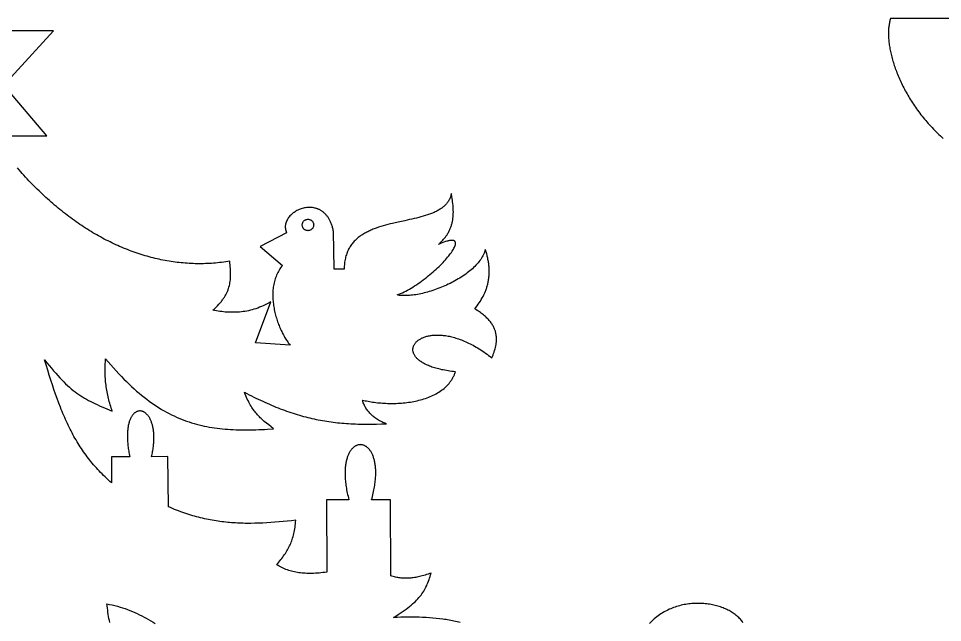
# Model space of a CAD drawing. Extents: x 2 to 372, y 3 to 246.
# Drawn here: x 104 to 192.9, y 182.4 to 240.5 of the extents above; entities that cross this region are included whole.
import ezdxf

# ---------------------------------------------------------------- set-up
doc = ezdxf.new("R2010")
doc.units = 0
doc.layers.add('Default_Layer', color=1, linetype='CONTINUOUS')
doc.layers.add('Vetor', color=1, linetype='CONTINUOUS')

msp = doc.modelspace()

# ---------------------------------------------------------------- linework, layer by layer
at = {"layer": 'Default_Layer'}
msp.add_lwpolyline([(131.296, 220.666), (131.298, 220.722), (131.307, 220.776), (131.32, 220.829), (131.339, 220.88), (131.362, 220.928), (131.39, 220.973), (131.421, 221.015), (131.457, 221.054), (131.496, 221.09), (131.538, 221.122), (131.583, 221.149), (131.632, 221.172), (131.682, 221.191), (131.735, 221.204), (131.789, 221.213), (131.846, 221.216), (131.902, 221.213), (131.956, 221.204), (132.009, 221.191), (132.06, 221.172), (132.108, 221.149), (132.153, 221.122), (132.195, 221.09), (132.234, 221.054), (132.27, 221.015), (132.302, 220.973), (132.329, 220.928), (132.352, 220.88), (132.371, 220.829), (132.384, 220.776), (132.393, 220.722), (132.396, 220.666), (132.393, 220.609), (132.384, 220.555), (132.371, 220.502), (132.352, 220.451), (132.329, 220.403), (132.302, 220.358), (132.27, 220.316), (132.234, 220.277), (132.195, 220.241), (132.153, 220.21), (132.108, 220.182), (132.06, 220.159), (132.009, 220.14), (131.956, 220.127), (131.902, 220.118), (131.846, 220.116), (131.789, 220.118), (131.735, 220.127), (131.682, 220.14), (131.632, 220.159), (131.583, 220.182), (131.538, 220.21), (131.496, 220.241), (131.457, 220.277), (131.421, 220.316), (131.39, 220.358), (131.362, 220.403), (131.339, 220.451), (131.32, 220.502), (131.307, 220.555), (131.298, 220.609), (131.296, 220.666)], close=True, dxfattribs=at)
at = {"layer": 'Vetor'}
for points in [[(279.895, 240.52), (187.868, 240.52), (187.868, 240.51), (187.841, 240.426), (187.817, 240.34), (187.794, 240.252), (187.773, 240.162), (187.754, 240.069), (187.737, 239.975), (187.722, 239.879), (187.709, 239.781), (187.697, 239.681), (187.688, 239.579), (187.68, 239.475), (187.674, 239.37), (187.67, 239.263), (187.668, 239.154), (187.668, 239.044), (187.67, 238.931), (187.673, 238.818), (187.679, 238.703), (187.686, 238.586), (187.695, 238.468), (187.706, 238.349), (187.719, 238.228), (187.734, 238.106), (187.751, 237.982), (187.77, 237.858), (187.79, 237.732), (187.813, 237.605), (187.837, 237.476), (187.863, 237.347), (187.891, 237.216), (187.921, 237.085), (187.953, 236.952), (187.987, 236.819), (188.023, 236.685), (188.06, 236.549), (188.1, 236.413), (188.141, 236.276), (188.185, 236.139), (188.23, 236), (188.277, 235.861), (188.326, 235.721), (188.377, 235.581), (188.43, 235.44), (188.484, 235.298), (188.541, 235.156), (188.6, 235.014), (188.66, 234.871), (188.723, 234.727), (188.787, 234.584), (188.853, 234.44), (188.921, 234.295), (188.991, 234.151), (189.063, 234.006), (189.137, 233.861), (189.213, 233.716), (189.291, 233.571), (189.37, 233.426), (189.452, 233.28), (189.536, 233.135), (189.621, 232.99), (189.708, 232.845), (189.798, 232.7), (189.889, 232.555), (189.982, 232.411), (190.077, 232.266), (190.174, 232.122), (190.273, 231.979), (190.374, 231.835), (190.477, 231.692), (190.582, 231.55), (190.689, 231.408), (190.797, 231.266), (190.908, 231.125), (191.02, 230.985), (191.135, 230.845), (191.251, 230.706), (191.37, 230.567), (191.49, 230.43), (191.612, 230.293), (191.737, 230.157), (191.863, 230.021), (191.991, 229.887), (192.121, 229.754), (192.253, 229.621), (192.387, 229.49), (192.523, 229.359), (192.661, 229.23), (192.801, 229.101), (192.943, 228.974)], [(101.519, 229.227), (106.727, 229.227), (102.604, 234.109), (107.378, 239.317), (100, 239.317)], [(146.494, 182.432), (146.344, 182.47), (146.193, 182.506), (146.042, 182.541), (145.89, 182.574), (145.738, 182.605), (145.585, 182.635), (145.432, 182.663), (145.277, 182.69), (145.123, 182.715), (144.967, 182.739), (144.811, 182.761), (144.496, 182.802), (144.178, 182.837), (143.857, 182.866), (143.532, 182.891), (143.204, 182.911), (142.872, 182.927), (142.536, 182.938), (142.196, 182.946), (141.852, 182.949), (141.504, 182.949), (141.15, 182.946), (140.793, 182.939), (140.43, 182.93), (140.062, 182.918), (140.291, 183.059), (140.509, 183.197), (140.717, 183.332), (140.915, 183.465), (141.103, 183.596), (141.281, 183.725), (141.451, 183.852), (141.612, 183.977), (141.765, 184.101), (141.909, 184.225), (142.046, 184.347), (142.175, 184.469), (142.297, 184.591), (142.413, 184.713), (142.521, 184.835), (142.624, 184.958), (142.721, 185.081), (142.813, 185.206), (142.899, 185.331), (142.98, 185.458), (143.057, 185.587), (143.13, 185.718), (143.198, 185.851), (143.263, 185.987), (143.325, 186.126), (143.384, 186.267), (143.441, 186.412), (143.495, 186.56), (143.547, 186.712), (143.597, 186.868), (143.646, 187.028), (143.695, 187.193), (143.545, 187.14), (143.399, 187.091), (143.256, 187.045), (143.116, 187.001), (142.978, 186.961), (142.843, 186.923), (142.711, 186.889), (142.581, 186.857), (142.454, 186.828), (142.328, 186.802), (142.205, 186.779), (142.083, 186.759), (141.963, 186.742), (141.845, 186.727), (141.728, 186.715), (141.612, 186.706), (141.497, 186.699), (141.383, 186.695), (141.27, 186.694), (141.158, 186.696), (141.046, 186.7), (140.934, 186.707), (140.823, 186.716), (140.712, 186.728), (140.601, 186.742), (140.49, 186.759), (140.378, 186.778), (140.266, 186.8), (140.153, 186.825), (140.04, 186.851), (139.925, 186.88), (139.81, 186.912), (139.775, 194.246), (137.967, 194.246), (138.012, 194.41), (138.054, 194.57), (138.092, 194.728), (138.129, 194.884), (138.162, 195.037), (138.193, 195.187), (138.221, 195.335), (138.246, 195.481), (138.269, 195.623), (138.289, 195.764), (138.307, 195.901), (138.322, 196.037), (138.335, 196.169), (138.346, 196.299), (138.354, 196.427), (138.36, 196.552), (138.364, 196.674), (138.366, 196.794), (138.366, 196.911), (138.363, 197.026), (138.359, 197.138), (138.352, 197.248), (138.344, 197.355), (138.334, 197.46), (138.322, 197.562), (138.308, 197.661), (138.292, 197.758), (138.275, 197.852), (138.256, 197.944), (138.235, 198.033), (138.213, 198.12), (138.19, 198.204), (138.165, 198.286), (138.138, 198.365), (138.11, 198.441), (138.081, 198.515), (138.05, 198.586), (138.018, 198.655), (137.985, 198.721), (137.951, 198.785), (137.916, 198.846), (137.88, 198.904), (137.842, 198.96), (137.804, 199.013), (137.765, 199.064), (137.724, 199.112), (137.684, 199.158), (137.642, 199.201), (137.599, 199.241), (137.556, 199.279), (137.512, 199.314), (137.468, 199.347), (137.423, 199.377), (137.377, 199.405), (137.331, 199.43), (137.285, 199.452), (137.238, 199.472), (137.191, 199.489), (137.143, 199.504), (137.096, 199.516), (137.048, 199.526), (137, 199.533), (136.952, 199.537), (136.903, 199.539), (136.855, 199.538), (136.807, 199.534), (136.759, 199.529), (136.711, 199.52), (136.663, 199.509), (136.616, 199.495), (136.568, 199.479), (136.521, 199.46), (136.475, 199.438), (136.428, 199.414), (136.383, 199.387), (136.337, 199.358), (136.292, 199.326), (136.248, 199.292), (136.205, 199.255), (136.162, 199.215), (136.119, 199.173), (136.078, 199.128), (136.037, 199.081), (135.998, 199.031), (135.959, 198.978), (135.921, 198.923), (135.884, 198.865), (135.848, 198.804), (135.813, 198.741), (135.779, 198.676), (135.747, 198.607), (135.715, 198.537), (135.685, 198.463), (135.657, 198.387), (135.629, 198.308), (135.603, 198.227), (135.579, 198.143), (135.556, 198.057), (135.534, 197.968), (135.514, 197.876), (135.496, 197.782), (135.479, 197.685), (135.464, 197.585), (135.451, 197.483), (135.44, 197.378), (135.43, 197.271), (135.423, 197.161), (135.417, 197.048), (135.413, 196.933), (135.412, 196.815), (135.412, 196.695), (135.415, 196.572), (135.42, 196.446), (135.427, 196.318), (135.436, 196.187), (135.447, 196.053), (135.461, 195.917), (135.478, 195.779), (135.496, 195.637), (135.518, 195.493), (135.542, 195.346), (135.568, 195.197), (135.597, 195.045), (135.629, 194.891), (135.663, 194.734), (135.7, 194.574), (135.74, 194.412), (135.783, 194.246), (133.637, 194.246), (133.656, 187.281), (133.466, 187.256), (133.28, 187.234), (133.096, 187.215), (132.917, 187.198), (132.74, 187.184), (132.566, 187.173), (132.395, 187.165), (132.228, 187.16), (132.063, 187.157), (131.9, 187.158), (131.741, 187.162), (131.583, 187.169), (131.429, 187.178), (131.276, 187.191), (131.126, 187.207), (130.979, 187.227), (130.833, 187.249), (130.689, 187.275), (130.548, 187.304), (130.408, 187.336), (130.27, 187.371), (130.133, 187.41), (129.999, 187.452), (129.865, 187.498), (129.734, 187.547), (129.603, 187.599), (129.474, 187.655), (129.346, 187.715), (129.22, 187.778), (129.094, 187.845), (128.969, 187.915), (128.845, 187.989), (129.053, 188.241), (129.151, 188.364), (129.246, 188.486), (129.338, 188.607), (129.426, 188.727), (129.511, 188.845), (129.593, 188.964), (129.672, 189.081), (129.747, 189.199), (129.819, 189.317), (129.888, 189.436), (129.954, 189.555), (130.017, 189.675), (130.077, 189.797), (130.134, 189.919), (130.188, 190.044), (130.239, 190.17), (130.287, 190.299), (130.333, 190.429), (130.376, 190.563), (130.416, 190.699), (130.454, 190.839), (130.489, 190.981), (130.521, 191.128), (130.551, 191.278), (130.578, 191.433), (130.603, 191.591), (130.626, 191.755), (130.646, 191.923), (130.664, 192.096), (130.679, 192.275), (130.269, 192.23), (129.863, 192.187), (129.461, 192.148), (129.063, 192.112), (128.669, 192.079), (128.278, 192.05), (127.891, 192.025), (127.506, 192.005), (127.124, 191.989), (126.745, 191.978), (126.367, 191.972), (125.991, 191.972), (125.804, 191.974), (125.617, 191.978), (125.43, 191.983), (125.244, 191.99), (125.057, 191.998), (124.871, 192.008), (124.686, 192.019), (124.5, 192.033), (124.314, 192.047), (124.129, 192.064), (123.943, 192.083), (123.758, 192.103), (123.572, 192.125), (123.387, 192.15), (123.201, 192.176), (123.015, 192.204), (122.829, 192.234), (122.643, 192.266), (122.457, 192.301), (122.27, 192.337), (122.083, 192.376), (121.895, 192.416), (121.708, 192.459), (121.519, 192.505), (121.331, 192.552), (121.142, 192.602), (120.952, 192.655), (120.762, 192.709), (120.571, 192.767), (120.38, 192.826), (120.188, 192.888), (119.995, 192.953), (119.801, 193.02), (119.607, 193.09), (119.412, 193.163), (119.216, 193.238), (119.02, 193.316), (118.822, 193.397), (118.624, 193.481), (118.424, 193.567), (118.387, 198.396), (116.805, 198.359), (116.834, 198.489), (116.861, 198.617), (116.886, 198.743), (116.909, 198.868), (116.93, 198.991), (116.949, 199.112), (116.966, 199.231), (116.981, 199.348), (116.993, 199.463), (117.005, 199.577), (117.014, 199.688), (117.021, 199.798), (117.027, 199.906), (117.031, 200.012), (117.033, 200.116), (117.033, 200.218), (117.032, 200.318), (117.029, 200.416), (117.025, 200.513), (117.019, 200.607), (117.011, 200.7), (117.003, 200.79), (116.992, 200.879), (116.98, 200.966), (116.967, 201.05), (116.953, 201.133), (116.937, 201.214), (116.92, 201.293), (116.902, 201.37), (116.882, 201.445), (116.862, 201.518), (116.84, 201.588), (116.817, 201.657), (116.793, 201.724), (116.768, 201.789), (116.742, 201.852), (116.715, 201.913), (116.688, 201.972), (116.659, 202.029), (116.629, 202.084), (116.599, 202.136), (116.568, 202.187), (116.536, 202.236), (116.503, 202.283), (116.47, 202.327), (116.436, 202.37), (116.401, 202.41), (116.366, 202.449), (116.331, 202.485), (116.294, 202.519), (116.258, 202.552), (116.22, 202.582), (116.183, 202.61), (116.145, 202.635), (116.107, 202.659), (116.068, 202.681), (116.029, 202.701), (115.99, 202.718), (115.951, 202.733), (115.912, 202.746), (115.872, 202.757), (115.832, 202.766), (115.793, 202.773), (115.753, 202.778), (115.713, 202.78), (115.673, 202.78), (115.634, 202.779), (115.594, 202.774), (115.555, 202.768), (115.515, 202.76), (115.476, 202.749), (115.438, 202.736), (115.399, 202.721), (115.361, 202.704), (115.323, 202.685), (115.286, 202.663), (115.249, 202.639), (115.212, 202.613), (115.176, 202.585), (115.14, 202.554), (115.105, 202.522), (115.071, 202.486), (115.037, 202.449), (115.004, 202.41), (114.972, 202.368), (114.94, 202.324), (114.909, 202.277), (114.879, 202.229), (114.849, 202.178), (114.821, 202.125), (114.793, 202.069), (114.767, 202.012), (114.741, 201.951), (114.716, 201.889), (114.693, 201.824), (114.67, 201.757), (114.648, 201.688), (114.628, 201.616), (114.609, 201.542), (114.591, 201.466), (114.574, 201.387), (114.559, 201.306), (114.545, 201.223), (114.532, 201.137), (114.521, 201.049), (114.511, 200.959), (114.502, 200.866), (114.495, 200.771), (114.489, 200.673), (114.485, 200.573), (114.483, 200.471), (114.482, 200.366), (114.483, 200.259), (114.486, 200.149), (114.49, 200.037), (114.496, 199.923), (114.504, 199.806), (114.513, 199.686), (114.525, 199.565), (114.538, 199.44), (114.554, 199.314), (114.571, 199.185), (114.59, 199.053), (114.612, 198.919), (114.635, 198.783), (114.661, 198.644), (114.688, 198.502), (114.718, 198.359), (112.964, 198.359), (112.964, 195.869), (112.805, 196.01), (112.649, 196.151), (112.495, 196.293), (112.345, 196.436), (112.197, 196.58), (112.052, 196.724), (111.91, 196.869), (111.77, 197.015), (111.633, 197.161), (111.498, 197.309), (111.366, 197.457), (111.236, 197.606), (111.108, 197.756), (110.983, 197.908), (110.86, 198.06), (110.74, 198.214), (110.621, 198.368), (110.505, 198.524), (110.39, 198.681), (110.278, 198.84), (110.167, 199), (110.059, 199.161), (109.952, 199.323), (109.847, 199.487), (109.744, 199.653), (109.643, 199.82), (109.543, 199.988), (109.444, 200.159), (109.348, 200.33), (109.252, 200.504), (109.158, 200.679), (109.066, 200.856), (108.975, 201.035), (108.885, 201.216), (108.796, 201.399), (108.709, 201.583), (108.622, 201.77), (108.537, 201.958), (108.453, 202.149), (108.369, 202.342), (108.287, 202.537), (108.205, 202.734), (108.125, 202.933), (108.045, 203.135), (107.887, 203.545), (107.731, 203.965), (107.577, 204.395), (107.425, 204.835), (107.274, 205.285), (107.124, 205.747), (106.974, 206.22), (106.824, 206.704), (106.673, 207.2), (106.522, 207.708), (106.748, 207.419), (106.968, 207.143), (107.181, 206.882), (107.389, 206.634), (107.591, 206.399), (107.789, 206.176), (107.983, 205.965), (108.173, 205.765), (108.36, 205.575), (108.545, 205.395), (108.728, 205.225), (108.909, 205.063), (109.089, 204.909), (109.269, 204.763), (109.449, 204.624), (109.629, 204.491), (109.811, 204.364), (109.994, 204.242), (110.179, 204.125), (110.367, 204.012), (110.559, 203.902), (110.754, 203.795), (110.953, 203.691), (111.158, 203.588), (111.367, 203.487), (111.583, 203.386), (111.805, 203.285), (112.033, 203.183), (112.269, 203.08), (112.514, 202.975), (113.028, 202.758), (112.976, 202.91), (112.925, 203.062), (112.877, 203.215), (112.831, 203.369), (112.786, 203.523), (112.744, 203.678), (112.703, 203.834), (112.665, 203.99), (112.628, 204.146), (112.594, 204.304), (112.561, 204.461), (112.531, 204.619), (112.503, 204.778), (112.477, 204.936), (112.453, 205.095), (112.431, 205.254), (112.411, 205.414), (112.394, 205.573), (112.379, 205.733), (112.366, 205.893), (112.355, 206.053), (112.347, 206.213), (112.34, 206.372), (112.337, 206.532), (112.335, 206.692), (112.336, 206.851), (112.339, 207.011), (112.345, 207.17), (112.353, 207.329), (112.363, 207.487), (112.376, 207.645), (112.391, 207.803), (112.646, 207.498), (112.9, 207.201), (113.152, 206.914), (113.403, 206.634), (113.653, 206.363), (113.902, 206.101), (114.149, 205.847), (114.396, 205.6), (114.641, 205.362), (114.886, 205.131), (115.129, 204.909), (115.372, 204.693), (115.614, 204.486), (115.856, 204.285), (116.097, 204.092), (116.337, 203.906), (116.578, 203.727), (116.817, 203.555), (117.056, 203.39), (117.296, 203.232), (117.534, 203.08), (117.773, 202.934), (118.012, 202.795), (118.25, 202.661), (118.489, 202.534), (118.728, 202.413), (118.967, 202.298), (119.206, 202.188), (119.446, 202.084), (119.686, 201.986), (119.927, 201.893), (120.168, 201.805), (120.409, 201.722), (120.651, 201.644), (120.894, 201.572), (121.138, 201.504), (121.383, 201.44), (121.628, 201.381), (121.875, 201.327), (122.122, 201.277), (122.371, 201.231), (122.62, 201.189), (122.871, 201.151), (123.124, 201.117), (123.377, 201.086), (123.632, 201.059), (123.889, 201.036), (124.147, 201.016), (124.407, 200.999), (124.668, 200.986), (124.932, 200.975), (125.196, 200.967), (125.463, 200.962), (125.732, 200.96), (126.003, 200.96), (126.276, 200.963), (126.551, 200.968), (126.828, 200.975), (127.108, 200.984), (127.39, 200.995), (127.674, 201.008), (127.96, 201.023), (128.542, 201.057), (128.3, 201.248), (128.072, 201.43), (127.855, 201.607), (127.649, 201.78), (127.55, 201.866), (127.453, 201.953), (127.359, 202.039), (127.267, 202.127), (127.177, 202.216), (127.089, 202.306), (127.003, 202.398), (126.919, 202.493), (126.837, 202.59), (126.756, 202.69), (126.677, 202.793), (126.599, 202.899), (126.523, 203.01), (126.447, 203.125), (126.373, 203.244), (126.3, 203.368), (126.228, 203.497), (126.156, 203.632), (126.086, 203.773), (126.016, 203.92), (125.946, 204.074), (125.877, 204.235), (125.808, 204.403), (125.739, 204.578), (125.964, 204.46), (126.188, 204.345), (126.41, 204.232), (126.631, 204.122), (126.85, 204.015), (127.068, 203.91), (127.285, 203.808), (127.5, 203.708), (127.714, 203.61), (127.926, 203.515), (128.138, 203.423), (128.349, 203.333), (128.558, 203.245), (128.767, 203.16), (128.975, 203.077), (129.182, 202.997), (129.388, 202.919), (129.594, 202.843), (129.799, 202.77), (130.003, 202.699), (130.207, 202.63), (130.411, 202.563), (130.614, 202.499), (130.817, 202.437), (131.02, 202.377), (131.222, 202.319), (131.425, 202.263), (131.627, 202.21), (131.829, 202.158), (132.032, 202.109), (132.234, 202.062), (132.437, 202.017), (132.64, 201.974), (132.844, 201.933), (133.047, 201.894), (133.251, 201.857), (133.456, 201.822), (133.661, 201.788), (133.867, 201.757), (134.074, 201.728), (134.281, 201.701), (134.489, 201.675), (134.698, 201.651), (134.908, 201.63), (135.119, 201.61), (135.331, 201.591), (135.544, 201.575), (135.759, 201.56), (135.974, 201.547), (136.191, 201.536), (136.41, 201.527), (136.629, 201.519), (136.851, 201.513), (137.073, 201.508), (137.298, 201.505), (137.524, 201.504), (137.752, 201.504), (137.981, 201.506), (138.213, 201.51), (138.446, 201.515), (138.919, 201.529), (139.401, 201.55), (139.282, 201.593), (139.166, 201.638), (139.053, 201.686), (138.944, 201.737), (138.837, 201.789), (138.733, 201.844), (138.632, 201.901), (138.534, 201.96), (138.44, 202.021), (138.348, 202.084), (138.259, 202.148), (138.173, 202.215), (138.09, 202.283), (138.01, 202.354), (137.934, 202.425), (137.86, 202.499), (137.789, 202.573), (137.721, 202.65), (137.656, 202.727), (137.594, 202.806), (137.535, 202.886), (137.479, 202.968), (137.426, 203.05), (137.376, 203.133), (137.329, 203.218), (137.285, 203.303), (137.244, 203.389), (137.206, 203.476), (137.171, 203.564), (137.139, 203.652), (137.11, 203.741), (137.084, 203.831), (137.215, 203.798), (137.349, 203.767), (137.486, 203.738), (137.626, 203.71), (137.769, 203.683), (137.915, 203.658), (138.064, 203.635), (138.214, 203.614), (138.368, 203.594), (138.523, 203.576), (138.681, 203.56), (138.84, 203.546), (139.001, 203.533), (139.164, 203.523), (139.328, 203.515), (139.493, 203.508), (139.66, 203.504), (139.827, 203.502), (139.995, 203.503), (140.165, 203.505), (140.334, 203.51), (140.504, 203.517), (140.674, 203.527), (140.845, 203.539), (141.015, 203.553), (141.185, 203.57), (141.355, 203.59), (141.524, 203.612), (141.692, 203.637), (141.86, 203.664), (142.027, 203.695), (142.193, 203.728), (142.357, 203.764), (142.52, 203.803), (142.682, 203.844), (142.842, 203.889), (143, 203.937), (143.156, 203.988), (143.31, 204.042), (143.462, 204.099), (143.611, 204.16), (143.758, 204.224), (143.902, 204.291), (144.043, 204.361), (144.181, 204.435), (144.316, 204.512), (144.448, 204.593), (144.576, 204.677), (144.7, 204.765), (144.821, 204.857), (144.938, 204.952), (145.051, 205.051), (145.16, 205.153), (145.264, 205.26), (145.314, 205.315), (145.364, 205.37), (145.412, 205.427), (145.459, 205.485), (145.505, 205.543), (145.549, 205.603), (145.593, 205.663), (145.635, 205.725), (145.675, 205.788), (145.715, 205.851), (145.753, 205.916), (145.79, 205.982), (145.826, 206.048), (145.86, 206.116), (145.893, 206.185), (145.924, 206.255), (145.954, 206.326), (145.982, 206.398), (146.009, 206.471), (146.035, 206.545), (145.853, 206.564), (145.676, 206.586), (145.503, 206.609), (145.334, 206.634), (145.17, 206.661), (145.011, 206.689), (144.856, 206.719), (144.706, 206.75), (144.559, 206.783), (144.417, 206.817), (144.28, 206.852), (144.147, 206.889), (144.018, 206.927), (143.893, 206.967), (143.772, 207.007), (143.656, 207.049), (143.543, 207.092), (143.435, 207.136), (143.331, 207.181), (143.231, 207.227), (143.134, 207.274), (143.042, 207.321), (142.954, 207.37), (142.87, 207.419), (142.789, 207.469), (142.713, 207.52), (142.64, 207.571), (142.571, 207.623), (142.506, 207.676), (142.444, 207.729), (142.386, 207.782), (142.332, 207.836), (142.281, 207.89), (142.234, 207.945), (142.191, 208), (142.151, 208.055), (142.115, 208.11), (142.082, 208.165), (142.053, 208.221), (142.027, 208.276), (142.004, 208.332), (141.985, 208.387), (141.969, 208.442), (141.957, 208.498), (141.947, 208.553), (141.941, 208.607), (141.938, 208.662), (141.939, 208.716), (141.942, 208.77), (141.949, 208.823), (141.958, 208.876), (141.971, 208.928), (141.987, 208.98), (142.005, 209.031), (142.027, 209.082), (142.051, 209.132), (142.079, 209.181), (142.109, 209.229), (142.142, 209.276), (142.178, 209.323), (142.217, 209.369), (142.259, 209.413), (142.303, 209.457), (142.35, 209.5), (142.399, 209.541), (142.451, 209.581), (142.506, 209.62), (142.564, 209.658), (142.623, 209.695), (142.686, 209.73), (142.751, 209.764), (142.818, 209.796), (142.888, 209.827), (142.96, 209.856), (143.034, 209.884), (143.111, 209.91), (143.19, 209.935), (143.271, 209.957), (143.354, 209.978), (143.44, 209.997), (143.528, 210.015), (143.618, 210.03), (143.71, 210.044), (143.804, 210.055), (143.9, 210.064), (143.998, 210.072), (144.098, 210.077), (144.2, 210.08), (144.305, 210.081), (144.41, 210.079), (144.518, 210.075), (144.628, 210.069), (144.739, 210.061), (144.852, 210.05), (144.967, 210.036), (145.084, 210.02), (145.202, 210.001), (145.322, 209.98), (145.443, 209.956), (145.566, 209.929), (145.691, 209.9), (145.817, 209.867), (145.945, 209.832), (146.074, 209.794), (146.204, 209.753), (146.336, 209.709), (146.469, 209.661), (146.604, 209.611), (146.74, 209.558), (146.877, 209.501), (147.016, 209.441), (147.155, 209.378), (147.296, 209.312), (147.438, 209.242), (147.581, 209.168), (147.725, 209.091), (147.87, 209.011), (148.017, 208.927), (148.164, 208.84), (148.312, 208.749), (148.461, 208.654), (148.611, 208.555), (148.762, 208.453), (148.914, 208.346), (149.067, 208.236), (149.22, 208.122), (149.374, 208.004), (149.529, 207.882), (149.587, 208.023), (149.643, 208.164), (149.696, 208.306), (149.746, 208.449), (149.793, 208.593), (149.835, 208.738), (149.873, 208.883), (149.906, 209.029), (149.933, 209.175), (149.945, 209.249), (149.955, 209.322), (149.963, 209.396), (149.969, 209.469), (149.974, 209.543), (149.977, 209.617), (149.978, 209.691), (149.977, 209.766), (149.974, 209.84), (149.969, 209.914), (149.961, 209.989), (149.952, 210.063), (149.94, 210.138), (149.926, 210.212), (149.91, 210.287), (149.891, 210.362), (149.87, 210.437), (149.846, 210.511), (149.819, 210.586), (149.79, 210.661), (149.758, 210.736), (149.723, 210.811), (149.685, 210.886), (149.645, 210.961), (149.601, 211.036), (149.554, 211.111), (149.505, 211.186), (149.452, 211.261), (149.395, 211.336), (149.336, 211.411), (149.273, 211.486), (149.206, 211.56), (149.136, 211.635), (149.063, 211.71), (148.986, 211.785), (148.905, 211.859), (148.82, 211.934), (148.732, 212.008), (148.64, 212.083), (148.543, 212.157), (148.443, 212.232), (148.339, 212.306), (148.231, 212.38), (148.118, 212.454), (148.001, 212.528), (147.88, 212.602), (147.998, 212.744), (148.112, 212.889), (148.221, 213.036), (148.325, 213.185), (148.424, 213.336), (148.519, 213.489), (148.608, 213.644), (148.693, 213.802), (148.772, 213.962), (148.846, 214.124), (148.914, 214.289), (148.946, 214.372), (148.977, 214.456), (149.006, 214.54), (149.034, 214.625), (149.061, 214.71), (149.086, 214.796), (149.109, 214.883), (149.131, 214.97), (149.152, 215.058), (149.171, 215.146), (149.188, 215.235), (149.204, 215.325), (149.218, 215.415), (149.231, 215.506), (149.242, 215.598), (149.252, 215.69), (149.26, 215.783), (149.267, 215.876), (149.271, 215.97), (149.275, 216.064), (149.276, 216.16), (149.276, 216.256), (149.274, 216.352), (149.27, 216.449), (149.265, 216.547), (149.258, 216.645), (149.249, 216.745), (149.239, 216.844), (149.227, 216.945), (149.213, 217.046), (149.197, 217.147), (149.179, 217.25), (149.16, 217.353), (149.139, 217.457), (149.115, 217.561), (149.09, 217.666), (149.064, 217.772), (149.035, 217.878), (149.004, 217.985), (148.972, 218.093), (148.937, 218.201), (148.901, 218.311), (148.886, 218.25), (148.869, 218.189), (148.85, 218.128), (148.83, 218.068), (148.808, 218.007), (148.785, 217.947), (148.759, 217.887), (148.733, 217.827), (148.704, 217.768), (148.674, 217.708), (148.61, 217.59), (148.539, 217.473), (148.462, 217.356), (148.38, 217.24), (148.293, 217.126), (148.2, 217.012), (148.102, 216.9), (147.999, 216.788), (147.891, 216.678), (147.778, 216.569), (147.662, 216.462), (147.541, 216.356), (147.416, 216.251), (147.287, 216.148), (147.154, 216.046), (147.018, 215.946), (146.879, 215.848), (146.737, 215.751), (146.591, 215.656), (146.443, 215.563), (146.292, 215.472), (146.139, 215.383), (145.984, 215.296), (145.826, 215.21), (145.667, 215.127), (145.506, 215.046), (145.343, 214.967), (145.179, 214.891), (145.014, 214.816), (144.848, 214.745), (144.682, 214.675), (144.514, 214.608), (144.347, 214.544), (144.179, 214.482), (144.01, 214.422), (143.843, 214.366), (143.675, 214.312), (143.508, 214.261), (143.341, 214.213), (143.176, 214.167), (143.011, 214.125), (142.848, 214.086), (142.686, 214.05), (142.525, 214.017), (142.366, 213.987), (142.21, 213.96), (142.055, 213.937), (141.903, 213.917), (141.753, 213.9), (141.605, 213.887), (141.461, 213.877), (141.32, 213.871), (141.181, 213.868), (141.047, 213.869), (140.915, 213.874), (140.788, 213.883), (140.664, 213.895), (140.545, 213.912), (140.429, 213.932), (140.593, 213.996), (140.759, 214.066), (140.925, 214.141), (141.093, 214.222), (141.262, 214.308), (141.431, 214.398), (141.6, 214.493), (141.77, 214.592), (141.939, 214.695), (142.108, 214.802), (142.277, 214.913), (142.445, 215.026), (142.611, 215.143), (142.777, 215.262), (142.941, 215.383), (143.103, 215.507), (143.263, 215.633), (143.421, 215.76), (143.577, 215.888), (143.73, 216.018), (143.881, 216.148), (144.028, 216.279), (144.172, 216.41), (144.312, 216.542), (144.449, 216.673), (144.581, 216.803), (144.709, 216.933), (144.833, 217.062), (144.952, 217.189), (145.067, 217.315), (145.176, 217.439), (145.28, 217.561), (145.378, 217.681), (145.47, 217.798), (145.556, 217.912), (145.636, 218.023), (145.71, 218.13), (145.777, 218.234), (145.836, 218.334), (145.889, 218.43), (145.934, 218.521), (145.972, 218.608), (146.001, 218.69), (146.013, 218.729), (146.023, 218.766), (146.03, 218.802), (146.036, 218.837), (146.039, 218.87), (146.04, 218.902), (146.039, 218.932), (146.036, 218.961), (146.031, 218.988), (146.023, 219.014), (146.013, 219.038), (146, 219.06), (145.985, 219.081), (145.968, 219.1), (145.949, 219.117), (145.926, 219.132), (145.902, 219.145), (145.875, 219.157), (145.845, 219.166), (145.813, 219.174), (145.778, 219.18), (145.741, 219.184), (145.701, 219.185), (145.658, 219.185), (145.612, 219.182), (145.564, 219.178), (145.513, 219.171), (145.459, 219.162), (145.402, 219.151), (145.343, 219.137), (145.281, 219.121), (145.215, 219.103), (145.076, 219.06), (144.924, 219.007), (144.76, 218.944), (144.584, 218.87), (144.395, 218.786), (144.474, 218.857), (144.551, 218.929), (144.624, 219), (144.695, 219.071), (144.764, 219.143), (144.829, 219.215), (144.893, 219.286), (144.953, 219.358), (145.012, 219.431), (145.068, 219.503), (145.121, 219.576), (145.172, 219.648), (145.221, 219.721), (145.268, 219.794), (145.312, 219.867), (145.354, 219.941), (145.394, 220.014), (145.432, 220.088), (145.468, 220.162), (145.502, 220.236), (145.534, 220.31), (145.564, 220.384), (145.593, 220.459), (145.619, 220.534), (145.644, 220.609), (145.666, 220.684), (145.688, 220.759), (145.707, 220.835), (145.725, 220.911), (145.741, 220.987), (145.756, 221.063), (145.769, 221.139), (145.791, 221.293), (145.807, 221.447), (145.819, 221.602), (145.825, 221.758), (145.827, 221.915), (145.825, 222.073), (145.818, 222.232), (145.809, 222.392), (145.796, 222.552), (145.78, 222.714), (145.762, 222.877), (145.741, 223.041), (145.695, 223.371), (145.643, 223.706), (145.624, 223.615), (145.601, 223.526), (145.576, 223.44), (145.547, 223.356), (145.515, 223.274), (145.48, 223.195), (145.443, 223.117), (145.402, 223.042), (145.359, 222.969), (145.313, 222.898), (145.265, 222.829), (145.213, 222.762), (145.16, 222.697), (145.103, 222.633), (145.044, 222.572), (144.983, 222.512), (144.92, 222.454), (144.854, 222.398), (144.786, 222.343), (144.715, 222.29), (144.643, 222.239), (144.568, 222.189), (144.491, 222.14), (144.413, 222.093), (144.332, 222.048), (144.25, 222.003), (144.165, 221.96), (144.079, 221.918), (143.991, 221.878), (143.901, 221.838), (143.81, 221.8), (143.717, 221.763), (143.527, 221.692), (143.331, 221.624), (143.13, 221.56), (142.924, 221.498), (142.713, 221.44), (142.498, 221.384), (142.28, 221.33), (142.059, 221.277), (141.834, 221.226), (141.607, 221.175), (141.148, 221.076), (140.685, 220.976), (140.22, 220.872), (139.988, 220.818), (139.757, 220.762), (139.528, 220.704), (139.3, 220.643), (139.074, 220.579), (138.851, 220.512), (138.631, 220.441), (138.414, 220.366), (138.202, 220.287), (138.097, 220.245), (137.993, 220.203), (137.891, 220.159), (137.789, 220.113), (137.689, 220.067), (137.591, 220.019), (137.493, 219.969), (137.397, 219.918), (137.303, 219.865), (137.21, 219.811), (137.119, 219.755), (137.029, 219.698), (136.941, 219.639), (136.855, 219.578), (136.771, 219.515), (136.688, 219.45), (136.607, 219.383), (136.529, 219.315), (136.452, 219.244), (136.377, 219.172), (136.305, 219.097), (136.234, 219.02), (136.166, 218.941), (136.1, 218.86), (136.036, 218.777), (135.975, 218.691), (135.916, 218.603), (135.86, 218.512), (135.806, 218.419), (135.755, 218.324), (135.706, 218.226), (135.66, 218.125), (135.617, 218.022), (135.576, 217.916), (135.539, 217.808), (135.504, 217.697), (135.472, 217.583), (135.443, 217.466), (135.417, 217.346), (135.395, 217.223), (135.375, 217.098), (135.359, 216.969), (135.346, 216.837), (135.336, 216.702), (135.329, 216.564), (135.326, 216.423), (134.37, 216.423), (134.302, 220.043), (134.283, 220.136), (134.264, 220.228), (134.243, 220.317), (134.22, 220.405), (134.196, 220.49), (134.171, 220.573), (134.145, 220.653), (134.117, 220.732), (134.088, 220.808), (134.058, 220.883), (134.026, 220.955), (133.994, 221.025), (133.96, 221.094), (133.926, 221.16), (133.89, 221.224), (133.853, 221.286), (133.815, 221.346), (133.777, 221.405), (133.737, 221.461), (133.696, 221.515), (133.655, 221.568), (133.612, 221.619), (133.569, 221.667), (133.525, 221.714), (133.48, 221.759), (133.434, 221.803), (133.388, 221.844), (133.341, 221.884), (133.293, 221.922), (133.245, 221.958), (133.196, 221.993), (133.146, 222.025), (133.096, 222.056), (133.045, 222.086), (132.994, 222.114), (132.942, 222.14), (132.89, 222.164), (132.837, 222.187), (132.784, 222.209), (132.731, 222.228), (132.677, 222.247), (132.623, 222.263), (132.569, 222.279), (132.514, 222.292), (132.404, 222.315), (132.293, 222.332), (132.182, 222.344), (132.071, 222.35), (131.959, 222.351), (131.848, 222.346), (131.737, 222.337), (131.626, 222.322), (131.516, 222.303), (131.408, 222.279), (131.3, 222.251), (131.195, 222.218), (131.09, 222.181), (130.988, 222.14), (130.888, 222.095), (130.79, 222.046), (130.695, 221.994), (130.602, 221.938), (130.513, 221.879), (130.427, 221.816), (130.344, 221.751), (130.265, 221.682), (130.19, 221.611), (130.119, 221.536), (130.052, 221.46), (129.99, 221.381), (129.932, 221.3), (129.88, 221.216), (129.833, 221.131), (129.791, 221.044), (129.755, 220.955), (129.739, 220.91), (129.725, 220.864), (129.712, 220.819), (129.7, 220.773), (129.691, 220.726), (129.683, 220.679), (129.676, 220.632), (129.671, 220.585), (129.668, 220.538), (129.667, 220.49), (129.667, 220.442), (129.669, 220.394), (129.673, 220.346), (129.679, 220.297), (129.687, 220.249), (129.696, 220.2), (129.708, 220.151), (129.721, 220.102), (129.736, 220.053), (129.754, 220.004), (129.773, 219.955), (129.794, 219.906), (127.267, 218.608), (129.385, 216.764), (129.299, 216.657), (129.219, 216.547), (129.143, 216.434), (129.071, 216.32), (129.004, 216.204), (128.941, 216.086), (128.883, 215.966), (128.829, 215.845), (128.778, 215.722), (128.732, 215.597), (128.69, 215.471), (128.651, 215.344), (128.617, 215.215), (128.586, 215.086), (128.559, 214.955), (128.535, 214.823), (128.515, 214.691), (128.498, 214.558), (128.485, 214.424), (128.475, 214.289), (128.468, 214.154), (128.464, 214.018), (128.463, 213.882), (128.466, 213.746), (128.471, 213.61), (128.479, 213.473), (128.49, 213.337), (128.503, 213.201), (128.519, 213.065), (128.538, 212.929), (128.559, 212.793), (128.582, 212.658), (128.608, 212.524), (128.636, 212.39), (128.666, 212.257), (128.698, 212.125), (128.732, 211.993), (128.768, 211.863), (128.806, 211.734), (128.846, 211.606), (128.887, 211.479), (128.93, 211.354), (128.975, 211.229), (129.021, 211.107), (129.068, 210.986), (129.117, 210.867), (129.167, 210.75), (129.218, 210.634), (129.27, 210.521), (129.324, 210.409), (129.378, 210.3), (129.433, 210.193), (129.489, 210.088), (129.546, 209.986), (129.603, 209.886), (129.661, 209.789), (129.719, 209.694), (129.778, 209.603), (129.837, 209.514), (129.897, 209.428), (129.956, 209.345), (130.016, 209.265), (130.076, 209.189), (130.136, 209.116), (126.789, 209.32), (128.292, 213.281), (128.105, 213.176), (127.919, 213.077), (127.735, 212.985), (127.553, 212.899), (127.371, 212.819), (127.191, 212.745), (127.012, 212.678), (126.834, 212.616), (126.657, 212.559), (126.481, 212.508), (126.306, 212.462), (126.132, 212.422), (125.958, 212.386), (125.785, 212.356), (125.613, 212.33), (125.441, 212.308), (125.269, 212.291), (125.098, 212.278), (124.927, 212.27), (124.756, 212.265), (124.585, 212.264), (124.414, 212.267), (124.243, 212.273), (124.073, 212.283), (123.901, 212.295), (123.73, 212.311), (123.558, 212.33), (123.386, 212.352), (123.213, 212.376), (123.04, 212.402), (122.866, 212.431), (122.692, 212.462), (122.853, 212.608), (123.005, 212.753), (123.147, 212.896), (123.28, 213.037), (123.404, 213.177), (123.52, 213.316), (123.574, 213.385), (123.627, 213.454), (123.677, 213.523), (123.726, 213.592), (123.772, 213.661), (123.817, 213.729), (123.859, 213.797), (123.9, 213.866), (123.939, 213.934), (123.976, 214.002), (124.011, 214.071), (124.045, 214.139), (124.076, 214.207), (124.107, 214.276), (124.135, 214.345), (124.162, 214.413), (124.187, 214.482), (124.211, 214.551), (124.254, 214.69), (124.291, 214.83), (124.323, 214.971), (124.349, 215.113), (124.37, 215.257), (124.387, 215.403), (124.399, 215.55), (124.407, 215.7), (124.411, 215.852), (124.411, 216.007), (124.408, 216.164), (124.401, 216.324), (124.392, 216.487), (124.38, 216.654), (124.366, 216.823), (124.349, 216.997), (124.331, 217.174), (124.135, 217.143), (123.939, 217.114), (123.743, 217.087), (123.548, 217.063), (123.352, 217.041), (123.156, 217.02), (122.96, 217.002), (122.765, 216.987), (122.569, 216.973), (122.374, 216.962), (122.178, 216.952), (121.983, 216.945), (121.787, 216.94), (121.592, 216.938), (121.397, 216.937), (121.202, 216.939), (121.007, 216.942), (120.812, 216.948), (120.618, 216.956), (120.423, 216.966), (120.228, 216.978), (120.034, 216.992), (119.84, 217.009), (119.646, 217.027), (119.452, 217.047), (119.258, 217.07), (119.065, 217.095), (118.871, 217.121), (118.678, 217.15), (118.485, 217.181), (118.292, 217.214), (118.1, 217.249), (117.907, 217.286), (117.715, 217.325), (117.523, 217.366), (117.331, 217.409), (117.14, 217.454), (116.948, 217.501), (116.757, 217.55), (116.567, 217.601), (116.376, 217.654), (116.186, 217.709), (115.996, 217.766), (115.806, 217.825), (115.617, 217.886), (115.428, 217.949), (115.239, 218.014), (115.05, 218.081), (114.862, 218.149), (114.674, 218.22), (114.486, 218.293), (114.299, 218.367), (114.112, 218.444), (113.926, 218.522), (113.739, 218.603), (113.553, 218.685), (113.368, 218.769), (113.183, 218.855), (112.998, 218.943), (112.814, 219.033), (112.63, 219.124), (112.446, 219.218), (112.263, 219.313), (112.08, 219.41), (111.897, 219.51), (111.715, 219.61), (111.534, 219.713), (111.353, 219.818), (111.172, 219.924), (110.992, 220.033), (110.812, 220.143), (110.633, 220.254), (110.454, 220.368), (110.275, 220.484), (110.097, 220.601), (109.92, 220.72), (109.743, 220.841), (109.567, 220.963), (109.391, 221.088), (109.215, 221.214), (109.04, 221.342), (108.866, 221.472), (108.692, 221.603), (108.519, 221.736), (108.346, 221.871), (108.174, 222.008), (108.002, 222.146), (107.831, 222.286), (107.66, 222.428), (107.49, 222.571), (107.321, 222.716), (107.152, 222.863), (106.984, 223.012), (106.816, 223.162), (106.649, 223.314), (106.483, 223.467), (106.317, 223.623), (106.152, 223.779), (105.987, 223.938), (105.823, 224.098), (105.66, 224.26), (105.497, 224.423), (105.335, 224.588), (105.174, 224.755), (105.014, 224.923), (104.854, 225.093), (104.694, 225.265), (104.536, 225.438), (104.378, 225.613), (104.221, 225.789), (104.064, 225.967), (103.909, 226.146)], [(112.789, 182.436), (112.749, 182.63), (112.712, 182.825), (112.678, 183.022), (112.646, 183.22), (112.616, 183.419), (112.589, 183.621), (112.564, 183.824), (112.54, 184.029), (112.519, 184.235), (112.777, 184.184), (113.032, 184.127), (113.284, 184.065), (113.532, 183.998), (113.778, 183.927), (114.02, 183.85), (114.259, 183.77), (114.496, 183.684), (114.73, 183.594), (114.962, 183.5), (115.191, 183.401), (115.418, 183.298), (115.642, 183.192), (115.864, 183.081), (116.085, 182.966), (116.303, 182.847), (116.519, 182.724), (116.734, 182.598), (116.947, 182.468), (117.159, 182.335)], [(173.679, 182.415), (173.621, 182.501), (173.56, 182.585), (173.494, 182.667), (173.425, 182.748), (173.352, 182.827), (173.276, 182.905), (173.196, 182.981), (173.113, 183.055), (173.026, 183.127), (172.936, 183.198), (172.844, 183.266), (172.748, 183.333), (172.649, 183.398), (172.547, 183.461), (172.443, 183.521), (172.336, 183.58), (172.226, 183.637), (172.114, 183.691), (171.999, 183.744), (171.882, 183.794), (171.763, 183.842), (171.642, 183.887), (171.518, 183.931), (171.393, 183.972), (171.266, 184.01), (171.137, 184.046), (171.006, 184.08), (170.874, 184.111), (170.74, 184.14), (170.605, 184.166), (170.468, 184.19), (170.33, 184.211), (170.191, 184.229), (170.051, 184.244), (169.91, 184.257), (169.767, 184.267), (169.625, 184.274), (169.481, 184.278), (169.337, 184.28), (169.192, 184.278), (169.047, 184.273), (168.901, 184.266), (168.755, 184.255), (168.609, 184.242), (168.462, 184.225), (168.316, 184.205), (168.17, 184.181), (168.024, 184.155), (167.878, 184.125), (167.732, 184.092), (167.587, 184.056), (167.443, 184.016), (167.299, 183.973), (167.155, 183.926), (167.013, 183.876), (166.871, 183.823), (166.731, 183.765), (166.591, 183.705), (166.452, 183.64), (166.315, 183.572), (166.179, 183.5), (166.044, 183.425), (165.911, 183.345), (165.779, 183.262), (165.649, 183.175), (165.521, 183.084), (165.395, 182.989), (165.27, 182.89), (165.148, 182.787), (165.027, 182.68), (164.909, 182.569), (164.793, 182.454), (164.68, 182.335)]]:
    msp.add_lwpolyline(points, dxfattribs=at)

doc.saveas('drawing.dxf')
